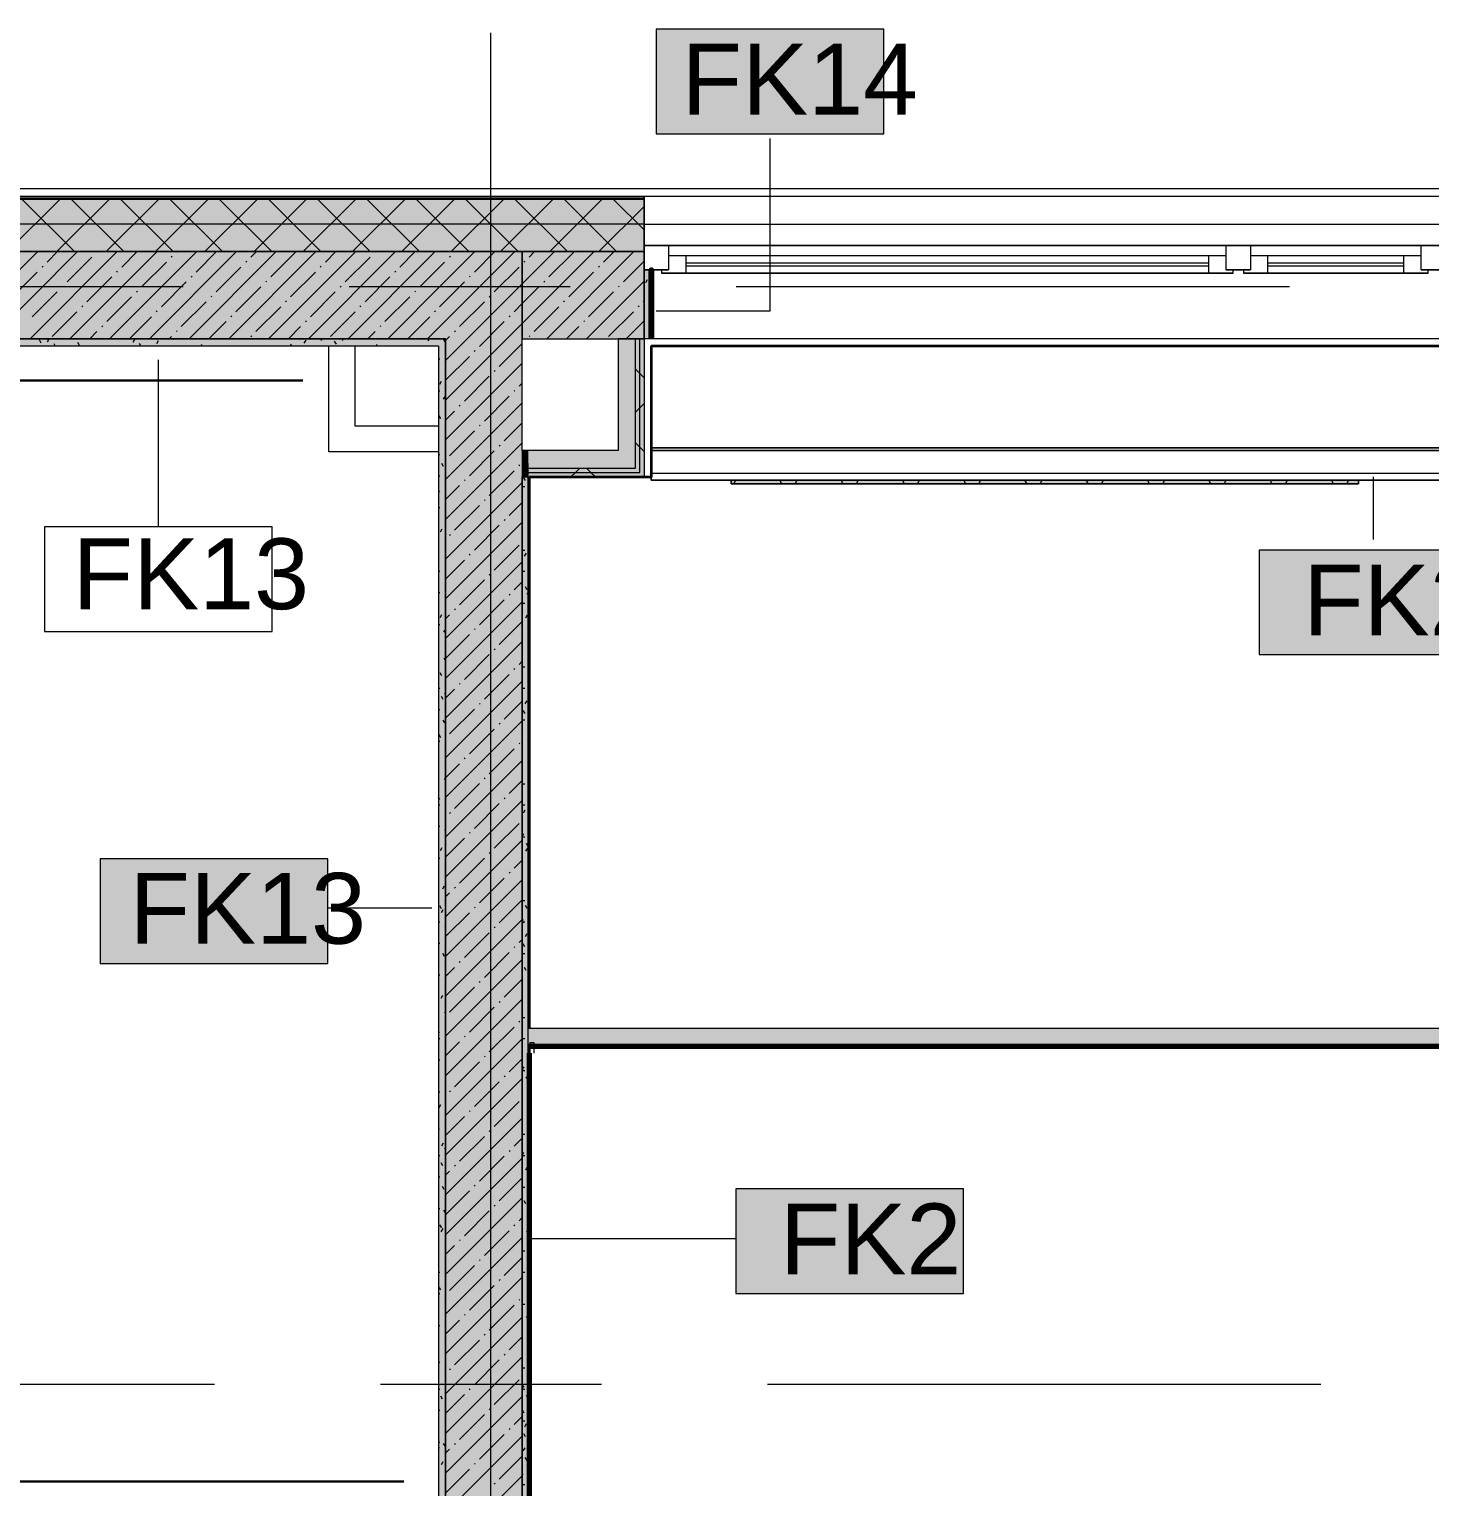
# Model space of a CAD drawing. Header units: millimetres. Extents: x -3817 to 677485, y -22715 to 103890.
# Drawn here: x 99628 to 103648, y 19766 to 23950 of the extents above; entities that cross this region are included whole.
import ezdxf

# ---------------------------------------------------------------- set-up
doc = ezdxf.new("R2010")
doc.units = ezdxf.units.MM
doc.layers.add('PDF _Геометрия', color=7, linetype='Continuous', true_color=0x1d1d1d)
doc.layers.add('PDF _Сплошная заливка', color=7, linetype='Continuous', true_color=0xffffff)
doc.layers.add('PDF _Текст', color=7, linetype='Continuous')
doc.styles.add('PDF GOST-Common', font='arial.ttf')

msp = doc.modelspace()

# ---------------------------------------------------------------- hatches: boundary and pattern name
at = {"layer": 'PDF _Сплошная заливка', "transparency": 33554559}
h = msp.add_hatch(color=256, dxfattribs=at)
h.paths.add_polyline_path([(111478.7, 23311.4), (111370.2, 23461.3), (111185.1, 23461.3), (111293.6, 23311.4), (111386.4, 23311.4)], flags=0)
h.paths.add_polyline_path([(109293.6, 23311.4), (109293.6, 23461.3), (107993.6, 23461.3), (107993.6, 23311.4), (108725.1, 23311.4)], flags=0)
h.paths.add_polyline_path([(103693.6, 23311.4), (104893.6, 23311.4), (104893.6, 23461.3), (103693.6, 23461.3)], flags=0)
h.paths.add_polyline_path([(107093.6, 23311.4), (107093.6, 23461.3), (105673.6, 23461.3), (105673.6, 23311.4), (106413.6, 23311.4)], flags=0)
h.paths.add_polyline_path([(111046.7, 23311.4), (110938.2, 23461.3), (110193.6, 23461.3), (110193.6, 23311.4), (110721, 23311.4)], flags=0)
h.paths.add_polyline_path([(98745.3, 23311.4), (101393.6, 23311.4), (101393.6, 23461.3), (96853.6, 23461.3), (96853.6, 23311.4), (98412.7, 23311.4)], flags=0)
h.paths.add_polyline_path([(93553.6, 23311.4), (93553.6, 23461.3), (93303.6, 23461.3), (93303.6, 23311.4), (93422.8, 23311.4)], flags=0)
h = msp.add_hatch(color=256, dxfattribs=at)
h.paths.add_polyline_path([(100741.3, 23061.4), (100823.6, 23061.4), (100823.6, 23311.4), (96853.6, 23311.4), (96853.6, 23061.4), (99410.6, 23061.4)], flags=0)
h.paths.add_polyline_path([(93553.6, 23061.4), (93553.6, 23311.4), (93303.6, 23311.4), (93303.6, 23061.4), (93422.8, 23061.4)], flags=0)
h = msp.add_hatch(color=256, dxfattribs=at)
h.paths.add_polyline_path([(108638.6, 23061.4), (109293.6, 23061.4), (109293.6, 23311.4), (107993.6, 23311.4), (107993.6, 23061.4), (108468.6, 23061.4)], flags=0)
h.paths.add_polyline_path([(104893.6, 23061.4), (104893.6, 23311.4), (103693.6, 23311.4), (103693.6, 23061.4), (104733.2, 23061.4)], flags=0)
h.paths.add_polyline_path([(106413.6, 23061.4), (107093.6, 23061.4), (107093.6, 23311.4), (106413.6, 23311.4), (106413.6, 23061.6)], flags=0)
h.paths.add_polyline_path([(110193.6, 23061.4), (110593.6, 23062.4), (110593.6, 23311.4), (110193.6, 23311.4)], flags=0)
h.paths.add_polyline_path([(101043.6, 23061.4), (101393.6, 23061.4), (101393.6, 23311.4), (101043.6, 23311.4)], flags=0)
for points in [[(101406.6, 23061.4), (101413.6, 23061.4), (101413.6, 23259.3), (101393.6, 23259.3), (101393.6, 23061.4)], [(98579, 23041.3), (100803.6, 23041.3), (100803.6, 23061.4), (96853.6, 23061.4), (96853.6, 23041.3), (98412.7, 23041.3)], [(101043.6, 19661.3), (101063.6, 19661.3), (101063.6, 21011.3), (101060.8, 21011.3), (101060.8, 22702.8), (101043.6, 22702.8), (101043.6, 20400.4)], [(101073.9, 22677.8), (101368.6, 22677.8), (101368.6, 22690.3), (101060.8, 22690.3), (101060.8, 22677.8)], [(101073.9, 22665.3), (101381.1, 22665.3), (101381.1, 22677.8), (101060.8, 22677.8), (101060.8, 22665.3)]]:
    msp.add_hatch(color=256, dxfattribs=at).paths.add_polyline_path(points)
at = {"layer": 'PDF _Сплошная заливка', "true_color": 0xe7e7e7, "transparency": 33554559}
msp.add_hatch(color=254, dxfattribs=at).paths.add_polyline_path([(101073.9, 22690.3), (101318.6, 22690.3), (101318.6, 22740.3), (101060.8, 22740.3), (101060.8, 22690.3)])
h = msp.add_hatch(color=254, dxfattribs=at)
h.paths.add_polyline_path([(110773.6, 21031.3), (110773.6, 21081.3), (106313.6, 21081.3), (106313.6, 21031.3), (110721, 21031.3)], flags=0)
h.paths.add_polyline_path([(106063.8, 21031.3), (106293.6, 21031.3), (106293.6, 21081.3), (105793.6, 21081.3), (105793.6, 21031.3)], flags=0)
h.paths.add_polyline_path([(105773.6, 21031.3), (105773.6, 21081.3), (101060.8, 21081.3), (101060.8, 21031.3), (103402.5, 21031.3)], flags=0)

# ---------------------------------------------------------------- linework, layer by layer
at = {"layer": 'PDF _Геометрия', "color": 253, "lineweight": 9, "true_color": 0xaaaaaa}
for points in [[(100953.6, 19116.1), (100953.6, 21439.6), (100953.6, 23939.6)], [(103693.6, 23329.3), (101393.6, 23329.3)], [(101463.6, 23329.3), (103623.6, 23329.3)], [(101513.6, 23279.3), (103013.6, 23279.3)], [(103013.6, 23269.3), (101513.6, 23269.3)], [(103183.6, 23279.3), (103573.6, 23279.3)], [(103573.6, 23269.3), (103183.6, 23269.3)], [(101393.6, 23259.3), (101463.6, 23259.3)], [(103623.6, 23259.3), (103693.6, 23259.3)], [(98482.7, 23211.3), (100070.2, 23211.3)], [(100546.4, 23211.3), (101181.4, 23211.3)], [(101657.7, 23211.3), (103245.2, 23211.3)], [(98572.7, 20061.3), (100160.2, 20061.3)], [(100636.4, 20061.3), (101271.4, 20061.3)], [(101747.7, 20061.3), (103335.2, 20061.3)]]:
    msp.add_lwpolyline(points, dxfattribs=at)
at = {"layer": 'PDF _Геометрия', "color": 7, "lineweight": 9}
for points in [[(102081.4, 23949.8), (101428.3, 23949.8), (101428.3, 23649.8), (102081.4, 23649.8)], [(96853.6, 23311.4), (100823.6, 23311.4)], [(101043.6, 23311.4), (101393.6, 23311.4)], [(105672.5, 22655.3), (101413.6, 22655.3)], [(100326.1, 22521.3), (99673, 22521.3), (99673, 22221.3), (100326.1, 22221.3)], [(103811.8, 22454.9), (103158.7, 22454.9), (103158.7, 22154.9), (103811.8, 22154.9)], [(100485.6, 21568.6), (99832.4, 21568.6), (99832.4, 21268.6), (100485.6, 21268.6)], [(102310, 20621.3), (101656.9, 20621.3), (101656.9, 20321.3), (102310, 20321.3)]]:
    msp.add_lwpolyline(points, close=True, dxfattribs=at)
for points in [[(101427.9, 23141.6), (101754.8, 23141.6), (101754.8, 23635.9)], [(101393.6, 23464.4), (96853.6, 23464.4)], [(101393.6, 23461.3), (96853.6, 23461.3)], [(101393.6, 23390.3), (96853.6, 23390.3)], [(101043.6, 22740.3), (101043.6, 22690.3), (101060.8, 22690.3), (101318.6, 22690.3), (101368.6, 22690.3), (101368.6, 23061.4)], [(101043.6, 22690.3), (101043.6, 22677.8), (101060.8, 22677.8), (101318.6, 22677.8), (101368.6, 22677.8), (101381.1, 22677.8), (101381.1, 23061.4)], [(100803.6, 23041.3), (100803.6, 19681.3)], [(99999.6, 22521.3), (99999.6, 23000.4)], [(101043.6, 22677.8), (101043.6, 22665.3)], [(101414.6, 22675.3), (105652.6, 22675.3)], [(101413.6, 22664.3), (101413.6, 22655.3), (101413.6, 22664.3)], [(103485.3, 22664.8), (103485.3, 22485)], [(103543, 22655.3), (104406.1, 22655.3), (104406.1, 22297.7)], [(100784.4, 21426.7), (100485.6, 21426.7)], [(101063.6, 19661.3), (101063.6, 19674.4), (101063.6, 21011.3)], [(101064.1, 20479.4), (101656.9, 20479.4)]]:
    msp.add_lwpolyline(points, dxfattribs=at)
at = {"layer": 'PDF _Геометрия', "color": 9, "lineweight": 9, "true_color": 0xc0c0c0}
for points in [[(107993.6, 23469.3), (107093.6, 23469.3), (107093.6, 23311.4), (107093.6, 23469.3), (105673.6, 23469.3), (105673.6, 23311.4), (105673.6, 23469.3), (104893.6, 23469.3), (104893.6, 23311.4), (104893.6, 23469.3), (103693.6, 23469.3), (103693.6, 23311.4), (103693.6, 23469.3), (101393.6, 23469.3), (101393.6, 23311.4), (101393.6, 23469.3), (96853.6, 23469.3), (96853.6, 23311.4), (96853.6, 23061.4), (100823.6, 23061.4), (100823.6, 19661.3), (95043.6, 19661.3)], [(113094, 21168.3), (113094, 21191.3), (113049.4, 21191.3), (111385.5, 23491.3), (111163.4, 23491.3), (96853.6, 23491.3), (96853.6, 23481.4)], [(101393.6, 23259.3), (101413.6, 23259.3), (101413.6, 23061.4), (101393.6, 23061.4), (101318.6, 23061.4), (101318.6, 22740.3), (101060.8, 22740.3), (101043.6, 22740.3), (101043.6, 23311.4), (100823.6, 23311.4), (101043.6, 23311.4), (101043.6, 23061.4), (101060.8, 23061.4), (101393.6, 23061.4), (101393.6, 22665.3), (101406.6, 22665.3)], [(107093.6, 23259.3), (107093.6, 23061.4), (107093.6, 23311.4), (107093.6, 23259.3), (107113.6, 23259.3), (107113.6, 23061.4), (107093.6, 23061.4), (106413.6, 23061.4), (106413.6, 22691.3), (105673.6, 22691.3), (105673.6, 23061.4), (105653.6, 23061.4), (101393.6, 23061.4), (101393.6, 23259.3), (101393.6, 23311.4), (101393.6, 23061.4), (101393.6, 23041.3), (101393.6, 22686.3)], [(94823.6, 19661.3), (100823.6, 19661.3), (100823.6, 19681.3), (100823.6, 23061.4), (100803.6, 23061.4), (96853.6, 23061.4), (96853.6, 23041.3), (98610.1, 23041.3), (99323.6, 23041.3), (100802.6, 23041.3)], [(103402.5, 23061.4), (101414.6, 23061.4)], [(100802.6, 22736.3), (100563.6, 22736.3), (100488.6, 22736.3), (100488.6, 23041.3)], [(100563.6, 23041.3), (100563.6, 22811.3), (100802.6, 22811.3)], [(108373.6, 23041.3), (106433.6, 23041.3), (106433.6, 22691.3), (106433.6, 22671.3), (105673.6, 22671.3), (105653.6, 22671.3), (105653.6, 23041.3), (101413.6, 23041.3), (101413.6, 22686.3), (101413.6, 22666.3), (101393.6, 22666.3)], [(101063.6, 21030.3), (101063.6, 21011.3), (101060.8, 21011.3), (101060.8, 22702.8), (101043.6, 22702.8), (101043.6, 19661.3), (101043.6, 19441.3), (100431.6, 19441.3), (100431.6, 18941.3), (101441.6, 18941.3), (101441.6, 19441.3), (101043.6, 19441.3), (101043.6, 19641.3), (101641.6, 19641.3), (101043.6, 19641.3), (101043.6, 19661.3), (101043.6, 22665.3), (101060.8, 22665.3), (101318.6, 22665.3), (101381.1, 22665.3), (101393.6, 22665.3)], [(101063.6, 22665.5), (101063.6, 21081.3)], [(101060.8, 21031.3), (105773.6, 21031.3), (105773.6, 15821.4), (105793.6, 15821.4), (105793.6, 21031.3), (106293.6, 21031.3), (106293.6, 15821.4), (106313.6, 15821.4), (106313.6, 21031.3), (110773.6, 21031.3), (110773.6, 15891.3), (110793.6, 15891.3), (110793.6, 21031.3), (110793.6, 21081.3), (110773.6, 21081.3), (106313.6, 21081.3), (106293.6, 21081.3), (105793.6, 21081.3), (105773.6, 21081.3), (101060.8, 21081.3)], [(101066.6, 21011.3), (101066.6, 21041.3), (101076.6, 21041.3), (101076.6, 21011.3)]]:
    msp.add_lwpolyline(points, dxfattribs=at)
at = {"layer": 'PDF _Геометрия', "lineweight": 9}
for points in [[(99566.7, 23311.4), (99716.7, 23461.3)], [(99758.8, 23311.4), (99608.8, 23461.3)], [(99708.2, 23311.4), (99858.2, 23461.3)], [(99900.3, 23311.4), (99750.3, 23461.3)], [(99849.6, 23311.4), (99999.6, 23461.3)], [(100041.7, 23311.4), (99891.7, 23461.3)], [(99991, 23311.4), (100141, 23461.3)], [(100183.1, 23311.4), (100033.1, 23461.3)], [(100132.4, 23311.4), (100282.4, 23461.3)], [(100324.5, 23311.4), (100174.5, 23461.3)], [(100273.9, 23311.4), (100423.9, 23461.3)], [(100465.9, 23311.4), (100315.9, 23461.3)], [(100415.3, 23311.4), (100565.3, 23461.3)], [(100607.4, 23311.4), (100457.4, 23461.3)], [(100556.7, 23311.4), (100706.7, 23461.3)], [(100748.8, 23311.4), (100598.8, 23461.3)], [(100698.1, 23311.4), (100848.1, 23461.3)], [(100890.2, 23311.4), (100740.2, 23461.3)], [(100839.5, 23311.4), (100989.5, 23461.3)], [(101031.6, 23311.4), (100881.6, 23461.3)], [(100981, 23311.4), (101131, 23461.3)], [(101173.1, 23311.4), (101023, 23461.3)], [(101122.4, 23311.4), (101272.4, 23461.3)], [(101314.5, 23311.4), (101164.5, 23461.3)], [(101263.8, 23311.4), (101393.6, 23441.1)], [(101393.6, 23373.7), (101305.9, 23461.3)], [(99403.3, 23061.4), (99653.3, 23311.4)], [(99517.3, 23061.4), (99767.3, 23311.4)], [(99631.4, 23061.4), (99881.4, 23311.4)], [(99680.3, 23281.3), (99710.3, 23311.4)], [(99745.4, 23061.4), (99995.4, 23311.4)], [(99822.8, 23309.8), (99824.3, 23311.4)], [(99859.5, 23061.4), (100109.5, 23311.4)], [(99894.1, 23267.1), (99938.4, 23311.4)], [(99973.5, 23061.4), (100223.5, 23311.4)], [(100050.9, 23309.8), (100052.4, 23311.4)], [(100087.6, 23061.4), (100337.6, 23311.4)], [(100108, 23252.8), (100166.5, 23311.4)], [(100201.6, 23061.4), (100451.6, 23311.4)], [(100264.8, 23295.6), (100280.5, 23311.4)], [(100315.7, 23061.4), (100565.7, 23311.4)], [(100321.8, 23238.6), (100393.1, 23309.8)], [(100429.7, 23061.4), (100679.7, 23311.4)], [(100478.6, 23281.3), (100508.6, 23311.4)], [(100543.8, 23061.4), (100793.8, 23311.4)], [(100621.2, 23309.8), (100622.7, 23311.4)], [(100657.8, 23061.4), (100823.6, 23227.1), (100907.8, 23311.4)], [(100692.5, 23267.1), (100736.7, 23311.4)], [(100771.9, 23061.4), (100823.6, 23113.1), (101021.9, 23311.4)], [(100823.6, 22999), (101043.6, 23219), (101135.9, 23311.4)], [(100823.6, 22885), (101043.6, 23105), (101250, 23311.4)], [(100849.3, 23309.8), (100850.8, 23311.4)], [(100906.3, 23252.8), (100964.8, 23311.4)], [(101063.1, 23295.6), (101078.9, 23311.4)], [(101114, 23061.4), (101364, 23311.4)], [(101120.1, 23238.6), (101191.4, 23309.8)], [(101277, 23281.3), (101307, 23311.4)], [(99666, 23267.1), (99668.4, 23269.4)], [(99737.3, 23224.3), (99808.6, 23295.6)], [(99951.1, 23210), (100022.4, 23281.3)], [(100036.7, 23295.6), (100039, 23298)], [(100165, 23195.8), (100236.3, 23267.1)], [(100250.5, 23281.3), (100252.9, 23283.7)], [(100464.4, 23267.1), (100466.7, 23269.4)], [(100535.6, 23224.3), (100606.9, 23295.6)], [(100749.5, 23210), (100820.8, 23281.3)], [(100835, 23295.6), (100837.4, 23298)], [(100963.3, 23195.8), (101034.6, 23267.1)], [(101048.9, 23281.3), (101051.2, 23283.7)], [(101262.7, 23267.1), (101265.1, 23269.4)], [(101334, 23224.3), (101393.6, 23283.9)], [(99580.5, 23181.5), (99651.8, 23252.8)], [(99794.3, 23167.3), (99865.6, 23238.6)], [(99879.9, 23252.8), (99882.2, 23255.2)], [(100008.2, 23153), (100079.4, 23224.3)], [(100093.7, 23238.6), (100096.1, 23240.9)], [(100307.5, 23224.3), (100309.9, 23226.7)], [(100378.8, 23181.5), (100450.1, 23252.8)], [(100592.7, 23167.3), (100663.9, 23238.6)], [(100678.2, 23252.8), (100680.6, 23255.2)], [(100806.5, 23153), (100823.6, 23170.1), (100877.8, 23224.3)], [(100892, 23238.6), (100894.4, 23240.9)], [(101105.9, 23224.3), (101108.3, 23226.7)], [(101177.2, 23181.5), (101248.4, 23252.8)], [(101228.1, 23061.4), (101393.6, 23226.9)], [(99637.5, 23124.5), (99708.8, 23195.8)], [(99723, 23210), (99725.4, 23212.4)], [(99851.3, 23110.3), (99922.6, 23181.5)], [(99936.9, 23195.8), (99939.3, 23198.2)], [(100150.7, 23181.5), (100153.1, 23183.9)], [(100222, 23138.8), (100293.3, 23210)], [(100435.8, 23124.5), (100507.1, 23195.8)], [(100521.4, 23210), (100523.8, 23212.4)], [(100649.7, 23110.3), (100721, 23181.5)], [(100735.2, 23195.8), (100737.6, 23198.2)], [(100949.1, 23181.5), (100951.4, 23183.9)], [(101020.3, 23138.8), (101043.6, 23162), (101091.6, 23210)], [(101234.2, 23124.5), (101305.5, 23195.8)], [(101319.7, 23210), (101322.1, 23212.4)], [(99694.5, 23067.5), (99765.8, 23138.8)], [(99780.1, 23153), (99782.4, 23155.4)], [(99993.9, 23138.8), (99996.3, 23141.1)], [(100065.2, 23096), (100136.5, 23167.3)], [(100279, 23081.7), (100350.3, 23153)], [(100364.6, 23167.3), (100366.9, 23169.7)], [(100492.9, 23067.5), (100564.2, 23138.8)], [(100578.4, 23153), (100580.8, 23155.4)], [(100792.2, 23138.8), (100794.6, 23141.1)], [(100863.5, 23096), (100934.8, 23167.3)], [(101077.4, 23081.7), (101148.7, 23153)], [(101162.9, 23167.3), (101165.3, 23169.7)], [(101291.2, 23067.5), (101362.5, 23138.8)], [(101376.8, 23153), (101379.1, 23155.4)], [(101391, 23167.3), (101393.6, 23169.8)], [(99837.1, 23096), (99839.5, 23098.4)], [(99916.5, 23061.4), (99979.6, 23124.5)], [(100144.6, 23061.4), (100193.5, 23110.3)], [(100207.7, 23124.5), (100210.1, 23126.9)], [(100372.7, 23061.4), (100407.3, 23096)], [(100421.6, 23110.3), (100424, 23112.6)], [(100635.4, 23096), (100637.8, 23098.4)], [(100714.8, 23061.4), (100778, 23124.5)], [(100920.6, 23039), (100991.8, 23110.3)], [(101006.1, 23124.5), (101008.5, 23126.9)], [(101171, 23061.4), (101205.7, 23096)], [(101219.9, 23110.3), (101222.3, 23112.6)], [(101342.1, 23061.4), (101393.6, 23112.8)], [(99802.4, 23061.4), (99822.8, 23081.7)], [(100030.5, 23061.4), (100036.7, 23067.5)], [(100050.9, 23081.7), (100053.3, 23084.1)], [(100264.8, 23067.5), (100267.1, 23069.9)], [(100600.8, 23061.4), (100621.2, 23081.7)], [(100823.6, 23056), (100835, 23067.5)], [(100849.3, 23081.7), (100851.6, 23084.1)], [(101063.1, 23067.5), (101065.5, 23069.9)], [(100823.6, 22942), (100892, 23010.5)], [(100906.3, 23024.7), (100908.7, 23027.1)], [(100977.6, 22981.9), (101043.6, 23047.9)], [(100823.6, 22770.9), (101043.6, 22990.9)], [(100963.3, 22967.7), (100965.7, 22970.1)], [(101393.6, 22949.4), (101381.1, 22961.9), (101368.6, 22974.4)], [(100877.8, 22882.2), (100949.1, 22953.4)], [(101034.6, 22924.9), (101043.6, 22933.9)], [(100934.8, 22825.1), (101006.1, 22896.4)], [(101020.3, 22910.7), (101022.7, 22913)], [(100823.6, 22656.9), (101043.6, 22876.9)], [(100823.6, 22827.9), (100849.3, 22853.6)], [(100863.5, 22867.9), (100865.9, 22870.3)], [(101368.6, 22850.4), (101381.1, 22862.9), (101393.6, 22875.4)], [(100920.6, 22810.9), (100922.9, 22813.2)], [(100991.8, 22768.1), (101043.6, 22819.8)], [(100823.6, 22542.8), (101043.6, 22762.8)], [(100835, 22725.3), (100906.3, 22796.6)], [(101393.6, 22737.3), (101381.1, 22749.8), (101368.6, 22762.3)], [(100892, 22668.3), (100963.3, 22739.6)], [(100977.6, 22753.9), (100980, 22756.2)], [(100949.1, 22611.3), (101020.3, 22682.6)], [(101034.6, 22696.8), (101037, 22699.2)], [(101183.5, 22665.3), (101196, 22677.8), (101208.5, 22690.3)], [(101253.4, 22665.3), (101240.9, 22677.8), (101228.4, 22690.3)], [(100823.6, 22428.8), (101043.6, 22648.8)], [(100823.6, 22599.8), (100863.5, 22639.8)], [(100877.8, 22654.1), (100880.2, 22656.4)], [(100934.8, 22597), (100937.2, 22599.4)], [(101006.1, 22554.3), (101043.6, 22591.7)], [(100849.3, 22511.5), (100920.6, 22582.8)], [(100823.6, 22314.7), (101043.6, 22534.7)], [(100906.3, 22454.5), (100977.6, 22525.8)], [(100991.8, 22540), (100994.2, 22542.4)], [(100835, 22497.2), (100837.4, 22499.6)], [(100963.3, 22397.4), (101034.6, 22468.7)], [(100823.6, 22371.7), (100877.8, 22426)], [(100892, 22440.2), (100894.4, 22442.6)], [(100823.6, 22200.7), (101043.6, 22420.7)], [(100949.1, 22383.2), (100951.4, 22385.6)], [(100863.5, 22297.7), (100934.8, 22368.9)], [(101020.3, 22340.4), (101043.6, 22363.7)], [(100823.6, 22086.6), (101043.6, 22306.6)], [(100920.6, 22240.6), (100991.8, 22311.9)], [(101006.1, 22326.2), (101008.5, 22328.5)], [(100823.6, 22257.7), (100835, 22269.1)], [(100849.3, 22283.4), (100851.6, 22285.8)], [(100906.3, 22226.4), (100908.7, 22228.7)], [(100977.6, 22183.6), (101043.6, 22249.6)], [(100823.6, 22143.7), (100892, 22212.1)], [(100823.6, 21972.6), (101043.6, 22192.6)], [(100877.8, 22083.8), (100949.1, 22155.1)], [(100963.3, 22169.3), (100965.7, 22171.7)], [(101034.6, 22126.6), (101043.6, 22135.6)], [(100934.8, 22026.8), (101006.1, 22098.1)], [(101020.3, 22112.3), (101022.7, 22114.7)], [(100823.6, 21858.5), (101043.6, 22078.5)], [(100823.6, 22029.6), (100849.3, 22055.3)], [(100863.5, 22069.6), (100865.9, 22071.9)], [(100920.6, 22012.5), (100922.9, 22014.9)], [(100991.8, 21969.8), (101043.6, 22021.5)], [(100823.6, 21744.5), (101043.6, 21964.5)], [(100835, 21927), (100906.3, 21998.3)], [(100892, 21870), (100963.3, 21941.2)], [(100977.6, 21955.5), (100980, 21957.9)], [(100949.1, 21812.9), (101020.3, 21884.2)], [(101034.6, 21898.5), (101037, 21900.9)], [(100823.6, 21630.4), (101043.6, 21850.4)], [(100823.6, 21801.5), (100863.5, 21841.5)], [(100877.8, 21855.7), (100880.2, 21858.1)], [(100934.8, 21798.7), (100937.2, 21801.1)], [(100849.3, 21713.2), (100920.6, 21784.4)], [(101006.1, 21755.9), (101043.6, 21793.4)], [(100823.6, 21516.4), (101043.6, 21736.4)], [(100906.3, 21656.1), (100977.6, 21727.4)], [(100991.8, 21741.7), (100994.2, 21744)], [(100835, 21698.9), (100837.4, 21701.3)], [(100963.3, 21599.1), (101034.6, 21670.4)], [(100892, 21641.9), (100894.4, 21644.2)], [(100823.6, 21573.4), (100877.8, 21627.6)], [(100823.6, 21402.3), (101043.6, 21622.3)], [(100949.1, 21584.8), (100951.4, 21587.2)], [(100863.5, 21499.3), (100934.8, 21570.6)], [(101020.3, 21542.1), (101043.6, 21565.3)], [(100823.6, 21288.3), (101043.6, 21508.3)], [(100920.6, 21442.3), (100991.8, 21513.6)], [(101006.1, 21527.8), (101008.5, 21530.2)], [(100823.6, 21459.4), (100835, 21470.8)], [(100849.3, 21485.1), (100851.6, 21487.4)], [(100906.3, 21428), (100908.7, 21430.4)], [(100977.6, 21385.3), (101043.6, 21451.3)], [(100823.6, 21345.3), (100892, 21413.8)], [(100823.6, 21174.2), (101043.6, 21394.2)], [(100877.8, 21285.5), (100949.1, 21356.7)], [(100963.3, 21371), (100965.7, 21373.4)], [(101034.6, 21328.2), (101043.6, 21337.2)], [(100934.8, 21228.4), (101006.1, 21299.7)], [(101020.3, 21314), (101022.7, 21316.3)], [(100823.6, 21060.2), (101043.6, 21280.2)], [(100823.6, 21231.3), (100849.3, 21257)], [(100863.5, 21271.2), (100865.9, 21273.6)], [(100920.6, 21214.2), (100922.9, 21216.6)], [(100991.8, 21171.4), (101043.6, 21223.2)], [(100835, 21128.6), (100906.3, 21199.9)], [(100823.6, 20946.1), (101043.6, 21166.1)], [(100892, 21071.6), (100963.3, 21142.9)], [(100977.6, 21157.2), (100980, 21159.5)], [(100949.1, 21014.6), (101020.3, 21085.9)], [(101034.6, 21100.1), (101037, 21102.5)], [(100823.6, 20832.1), (101043.6, 21052.1)], [(100823.6, 21003.2), (100863.5, 21043.1)], [(100877.8, 21057.4), (100880.2, 21059.7)], [(100934.8, 21000.3), (100937.2, 21002.7)], [(100849.3, 20914.8), (100920.6, 20986.1)], [(101006.1, 20957.6), (101043.6, 20995.1)], [(100823.6, 20718), (101043.6, 20938)], [(100906.3, 20857.8), (100977.6, 20929.1)], [(100991.8, 20943.3), (100994.2, 20945.7)], [(100835, 20900.5), (100837.4, 20902.9)], [(100892, 20843.5), (100894.4, 20845.9)], [(100963.3, 20800.8), (101034.6, 20872)], [(100823.6, 20775.1), (100877.8, 20829.3)], [(100823.6, 20604), (101043.6, 20824)], [(100863.5, 20701), (100934.8, 20772.2)], [(100949.1, 20786.5), (100951.4, 20788.9)], [(101020.3, 20743.7), (101043.6, 20767)], [(100823.6, 20489.9), (101043.6, 20709.9)], [(100920.6, 20643.9), (100991.8, 20715.2)], [(101006.1, 20729.5), (101008.5, 20731.8)], [(100823.6, 20661), (100835, 20672.5)], [(100849.3, 20686.7), (100851.6, 20689.1)], [(100906.3, 20629.7), (100908.7, 20632.1)], [(100977.6, 20586.9), (101043.6, 20652.9)], [(100823.6, 20547), (100892, 20615.4)], [(100823.6, 20375.9), (101043.6, 20595.9)], [(100877.8, 20487.1), (100949.1, 20558.4)], [(100963.3, 20572.7), (100965.7, 20575)], [(100934.8, 20430.1), (101006.1, 20501.4)], [(101020.3, 20515.6), (101022.7, 20518)], [(101034.6, 20529.9), (101043.6, 20538.9)], [(100823.6, 20261.8), (101043.6, 20481.8)], [(100823.6, 20432.9), (100849.3, 20458.6)], [(100863.5, 20472.9), (100865.9, 20475.2)], [(100920.6, 20415.8), (100922.9, 20418.2)], [(100991.8, 20373.1), (101043.6, 20424.8)], [(100835, 20330.3), (100906.3, 20401.6)], [(100823.6, 20147.8), (101043.6, 20367.8)], [(100892, 20273.3), (100963.3, 20344.6)], [(100977.6, 20358.8), (100980, 20361.2)], [(101034.6, 20301.8), (101037, 20304.2)], [(100823.6, 20033.7), (101043.6, 20253.7)], [(100877.8, 20259), (100880.2, 20261.4)], [(100949.1, 20216.3), (101020.3, 20287.5)], [(100823.6, 20204.8), (100863.5, 20244.8)], [(100849.3, 20116.5), (100920.6, 20187.7)], [(100934.8, 20202), (100937.2, 20204.4)], [(101006.1, 20159.2), (101043.6, 20196.7)], [(100823.6, 19919.7), (101043.6, 20139.7)], [(100906.3, 20059.4), (100977.6, 20130.7)], [(100991.8, 20145), (100994.2, 20147.3)], [(100835, 20102.2), (100837.4, 20104.6)], [(100892, 20045.2), (100894.4, 20047.6)], [(100963.3, 20002.4), (101034.6, 20073.7)], [(100823.6, 19976.7), (100877.8, 20030.9)], [(100823.6, 19805.6), (101043.6, 20025.6)], [(100863.5, 19902.6), (100934.8, 19973.9)], [(100949.1, 19988.2), (100951.4, 19990.5)], [(101020.3, 19945.4), (101043.6, 19968.6)], [(100920.6, 19845.6), (100991.8, 19916.9)], [(101006.1, 19931.1), (101008.5, 19933.5)], [(100823.6, 19691.6), (101043.6, 19911.6)], [(100823.6, 19862.7), (100835, 19874.1)], [(100849.3, 19888.4), (100851.6, 19890.7)], [(100906.3, 19831.3), (100908.7, 19833.7)], [(100977.6, 19788.6), (101043.6, 19854.6)], [(100687.4, 19441.3), (100907.4, 19661.3), (101043.6, 19797.5)], [(100823.6, 19748.6), (100892, 19817.1)], [(100963.3, 19774.3), (100965.7, 19776.7)]]:
    msp.add_lwpolyline(points, dxfattribs=at)
at = {"layer": 'PDF _Геометрия', "color": 116, "lineweight": 13, "true_color": 0x008040}
msp.add_lwpolyline([(101393.6, 23390.3), (103693.6, 23390.3)], dxfattribs=at)
at = {"layer": 'PDF _Геометрия', "color": 253, "lineweight": 13, "true_color": 0xaaaaaa}
for points in [[(101463.6, 23329.3), (101463.6, 23259.3), (101393.6, 23259.3), (101393.6, 23329.3)], [(103133.6, 23329.3), (103133.6, 23259.3), (103063.6, 23259.3), (103063.6, 23329.3)], [(103693.6, 23329.3), (103693.6, 23259.3), (103623.6, 23259.3), (103623.6, 23329.3)], [(101443.6, 23249.3), (103083.6, 23249.3), (103083.6, 23259.3), (103063.6, 23259.3), (103063.6, 23299.4), (101463.6, 23299.4), (101463.6, 23259.3), (101443.6, 23259.3)], [(103113.6, 23249.3), (103643.6, 23249.3), (103643.6, 23259.3), (103623.6, 23259.3), (103623.6, 23299.4), (103133.6, 23299.4), (103133.6, 23259.3), (103113.6, 23259.3)]]:
    msp.add_lwpolyline(points, close=True, dxfattribs=at)
for points in [[(101513.6, 23249.3), (101513.6, 23299.4)], [(103013.6, 23249.3), (103013.6, 23299.4)], [(103183.6, 23249.3), (103183.6, 23299.4)], [(103573.6, 23249.3), (103573.6, 23299.4)], [(103083.6, 23249.3), (101443.6, 23249.3)], [(103643.6, 23249.3), (103113.6, 23249.3)]]:
    msp.add_lwpolyline(points, dxfattribs=at)
at = {"layer": 'PDF _Геометрия', "color": 253, "lineweight": 9, "true_color": 0x9b9b9b}
for points in [[(101402.1, 23230.6), (101397, 23221.9)], [(101412.8, 23249.6), (101407.8, 23258.4)], [(101406.7, 23216.9), (101413.6, 23216.9)], [(101413.2, 23188.9), (101408.2, 23180.2)], [(101406.7, 23155.9), (101413.6, 23155.9)], [(99663.3, 23049), (99658.2, 23057.8)], [(99684.9, 23060.5), (99679.9, 23051.8)], [(99772.9, 23042), (99767.9, 23050.7)], [(99930.6, 23059.4), (99925.6, 23050.7)], [(99998.7, 23055.3), (99993.6, 23046.6)], [(100045.1, 23058.3), (100043.3, 23061.4)], [(100213.3, 23061.4), (100213, 23060.8)], [(100422.1, 23057.2), (100417.1, 23048.5)], [(100459.7, 23061.4), (100458.7, 23059.7)], [(100468.5, 23056.4), (100465.6, 23061.4)], [(100510.1, 23045.3), (100505.1, 23054)], [(100530.1, 23061.4), (100526.8, 23055.6)], [(100776.4, 23061.4), (100772.5, 23054.5)], [(100823.6, 23051), (100818.9, 23059.1)], [(101406.7, 23064.5), (101413.6, 23064.5)], [(99702.9, 23041.3), (99699.9, 23046.6)], [(99949.3, 23041.3), (99945.6, 23047.7)], [(100125.2, 23041.3), (100123.3, 23044.7)], [(100380.5, 23046.1), (100377.7, 23041.3)], [(100626.2, 23045), (100624.1, 23041.3)], [(100803.6, 23003.5), (100807.2, 23003.5)], [(100811, 22938.3), (100806, 22929.6)], [(100803.6, 22912.1), (100807.2, 22912.1)], [(100822.1, 22896.7), (100817.1, 22888)], [(100809.8, 22831.1), (100804.7, 22839.8)], [(100803.6, 22729.2), (100807.2, 22729.2)], [(100817.9, 22695), (100812.9, 22703.7)], [(100803.6, 22668.2), (100807.2, 22668.2)], [(101043.6, 22637.7), (101051, 22637.7)], [(101052.5, 22654.5), (101047.5, 22663.2)], [(100805.8, 22624.5), (100803.6, 22620.7)], [(100803.6, 22576.8), (100807.2, 22576.8)], [(100812.9, 22514.9), (100807.9, 22506.2)], [(100803.8, 22475.7), (100803.6, 22476)], [(101043.6, 22454.9), (101051, 22454.9)], [(101054.5, 22445.7), (101049.5, 22437)], [(100803.6, 22393.9), (100807.2, 22393.9)], [(101043.6, 22393.9), (101051, 22393.9)], [(101057.7, 22340.7), (101052.6, 22349.4)], [(100803.6, 22332.9), (100807.2, 22332.9)], [(100823.6, 22319.5), (100822.2, 22321.9)], [(101043.6, 22302.5), (101051, 22302.5)], [(101060.8, 22334.8), (101056.6, 22327.4)], [(100811.8, 22269.1), (100806.8, 22260.4)], [(101057.5, 22268), (101052.5, 22259.3)], [(100803.6, 22241.5), (100807.2, 22241.5)], [(100822.9, 22227.5), (100817.9, 22218.8)], [(101060.8, 22213.3), (101060.8, 22213.4)], [(100823.6, 22136.6), (100819.2, 22144.2)], [(100813, 22093.9), (100808, 22102.6)], [(101043.6, 22119.6), (101051, 22119.6)], [(100803.6, 22058.6), (100807.2, 22058.6)], [(101043.6, 22058.6), (101051, 22058.6)], [(100817.1, 22025.9), (100812.1, 22034.6)], [(100823.6, 22045.7), (100820.9, 22041.1)], [(101056.4, 22022.3), (101051.4, 22013.6)], [(100803.6, 21997.7), (100807.2, 21997.7)], [(100821.2, 21957.8), (100816.2, 21966.5)], [(101043.6, 21967.2), (101051, 21967.2)], [(101051.7, 21985.3), (101046.7, 21994)], [(100810, 21916.2), (100805, 21924.9)], [(100803.6, 21906.2), (100807.2, 21906.2)], [(100823.6, 21801.9), (100819.8, 21795.4)], [(101044.2, 21818.2), (101043.6, 21817.2)], [(101043.6, 21784.3), (101051, 21784.3)], [(100807.1, 21738.5), (100803.6, 21744.5)], [(100803.6, 21723.3), (100807.2, 21723.3)], [(101043.6, 21723.3), (101051, 21723.3)], [(101051.3, 21708.5), (101046.2, 21699.8)], [(100803.6, 21662.4), (100807.2, 21662.4)], [(100823.6, 21648.9), (100821.4, 21652.8)], [(101047.2, 21640.5), (101043.6, 21634.3)], [(101043.6, 21631.9), (101051, 21631.9)], [(100812.6, 21600), (100807.6, 21591.3)], [(101058.3, 21598.9), (101053.3, 21590.2)], [(101060.8, 21603.7), (101055.9, 21612.2)], [(100803.6, 21570.9), (100807.2, 21570.9)], [(101060.8, 21542.7), (101060, 21544.2)], [(100819.7, 21490.3), (100814.6, 21481.6)], [(100812.2, 21424.7), (100807.2, 21433.4)], [(100815.6, 21422.3), (100810.6, 21413.6)], [(101043.6, 21449), (101051, 21449)], [(101058, 21425.8), (101052.9, 21434.5)], [(100803.6, 21388.1), (100807.2, 21388.1)], [(101046.1, 21394.8), (101043.6, 21390.4)], [(101046.8, 21384.2), (101043.6, 21389.8)], [(101043.6, 21388.1), (101051, 21388.1)], [(100823.6, 21375.2), (100821.7, 21371.9)], [(101057.2, 21353.1), (101052.2, 21344.4)], [(100803.6, 21327.1), (100807.2, 21327.1)], [(100820.4, 21288.6), (100815.4, 21297.4)], [(101043.6, 21296.6), (101051, 21296.6)], [(101050.9, 21316.1), (101045.9, 21324.8)], [(101055, 21248.1), (101050, 21256.8)], [(100803.6, 21235.7), (100807.2, 21235.7)], [(100814.5, 21176.5), (100809.5, 21167.8)], [(101043.8, 21206.5), (101043.6, 21206.9)], [(100823.6, 21131.3), (100820.6, 21126.2)], [(101043.6, 21113.7), (101051, 21113.7)], [(100806.3, 21069.3), (100803.6, 21073.9)], [(100803.6, 21052.8), (100807.2, 21052.8)], [(101043.6, 21052.8), (101051, 21052.8)], [(100803.6, 20991.8), (100807.2, 20991.8)], [(101048, 20971.3), (101043.6, 20963.7)], [(101043.6, 20961.3), (101051, 20961.3)], [(101060.2, 20934.3), (101055.1, 20943)], [(100803.6, 20900.4), (100807.2, 20900.4)], [(100809.3, 20862.8), (100804.3, 20854.1)], [(100805.2, 20794.7), (100803.6, 20791.9)], [(101063.6, 20806.5), (101063.3, 20807)], [(100816.4, 20753.1), (100811.4, 20744.4)], [(101043.6, 20778.5), (101051, 20778.5)], [(100803.6, 20717.5), (100807.2, 20717.5)], [(100823.6, 20734.5), (100821.6, 20737.9)], [(101046.9, 20725.6), (101043.6, 20719.9)], [(101046, 20715), (101043.6, 20719.2)], [(101043.6, 20717.5), (101051, 20717.5)], [(100815.5, 20687.5), (100810.5, 20696.2)], [(101058, 20684), (101053, 20675.3)], [(100803.6, 20656.5), (100807.2, 20656.5)], [(100819.6, 20619.5), (100814.6, 20628.2)], [(101043.6, 20626.1), (101051, 20626.1)], [(101054.2, 20578.9), (101049.2, 20587.6)], [(100803.6, 20565.1), (100807.2, 20565.1)], [(100804.1, 20549), (100803.6, 20548)], [(100823.6, 20551.6), (100818.7, 20560.2)], [(101063.6, 20571.6), (101060.1, 20565.6)], [(100812.5, 20509.8), (100807.5, 20518.5)], [(100815.3, 20507.4), (100810.3, 20498.6)], [(101061, 20506.3), (101056, 20497.6)], [(100823.6, 20460.8), (100821.4, 20457)], [(101043.6, 20443.2), (101051, 20443.2)], [(100805.5, 20400.1), (100803.6, 20403.4)], [(100803.6, 20382.2), (100807.2, 20382.2)], [(101043.6, 20382.2), (101051, 20382.2)], [(100809.5, 20332.1), (100804.5, 20340.8)], [(100803.6, 20321.3), (100807.2, 20321.3)], [(101043.6, 20290.8), (101051, 20290.8)], [(101059.9, 20260.5), (101054.9, 20251.8)], [(100803.6, 20229.8), (100807.2, 20229.8)], [(101063.4, 20197.1), (101058.4, 20205.8)], [(100806, 20125.6), (100803.6, 20121.3)], [(101063.6, 20135.9), (101062.5, 20137.8)], [(101043.6, 20107.9), (101051, 20107.9)], [(100803.6, 20046.9), (100807.2, 20046.9)], [(101047.7, 20056.4), (101043.6, 20049.3)], [(101043.6, 20046.9), (101051, 20046.9)], [(100814.7, 20018.3), (100809.7, 20027)], [(100823.6, 20034), (100823.3, 20033.6)], [(101060.5, 20019.4), (101055.4, 20028.1)], [(100803.6, 19986), (100807.2, 19986)], [(101043.6, 19955.5), (101051, 19955.5)], [(101049.3, 19977.8), (101044.3, 19986.5)], [(101053.4, 19909.8), (101048.4, 19918.5)], [(101054.8, 19946.8), (101049.7, 19938)], [(100803.6, 19894.5), (100807.2, 19894.5)], [(100804.9, 19879.8), (100803.6, 19877.5)], [(100822.9, 19882.3), (100817.9, 19891)], [(101050.7, 19878.7), (101045.6, 19870)], [(100816.1, 19838.2), (100811.1, 19829.5)], [(101057.5, 19841.7), (101052.4, 19850.4)], [(101061.8, 19837.1), (101056.8, 19828.4)], [(101046.3, 19800.1), (101043.6, 19804.8)], [(101043.6, 19772.6), (101051, 19772.6)]]:
    msp.add_lwpolyline(points, dxfattribs=at)
at = {"layer": 'PDF _Геометрия', "color": 7, "lineweight": 70, "true_color": 0xffd2ff}
msp.add_lwpolyline([(101413.6, 23061.4), (101413.6, 23259.3), (101414.6, 23259.3), (101414.6, 23061.4)], dxfattribs=at)
at = {"layer": 'PDF _Геометрия', "color": 253, "lineweight": 9, "true_color": 0xaaaaaa}
msp.add_lwpolyline([(103133.6, 23259.3), (103063.6, 23259.3)], close=True, dxfattribs=at)
at = {"layer": 'PDF _Геометрия', "color": 96, "lineweight": 30, "true_color": 0x008000}
for points in [[(101064.6, 22665.3), (101413.6, 22665.3), (101413.6, 23041.3)], [(101414.6, 23040.3), (101414.6, 22665.3), (101414.6, 22664.3), (101064.6, 22664.3), (101064.6, 21081.3)], [(101414.6, 23041.3), (105652.6, 23041.3)], [(101414.6, 22740.3), (101414.6, 22748.2)], [(101063.6, 21081.3), (101063.6, 22227.2)], [(101064.6, 21030.3), (101064.6, 21011.3), (101063.6, 21011.3), (101063.6, 21030.3)]]:
    msp.add_lwpolyline(points, dxfattribs=at)
msp.add_lwpolyline([(101414.6, 23040.3), (103693.6, 23040.3), (104893.6, 23040.3), (105652.6, 23040.3)], close=True, dxfattribs=at)
at = {"layer": 'PDF _Геометрия', "color": 231, "lineweight": 30, "true_color": 0xff80c0}
for points in [[(100413.6, 22941.3), (93313.6, 22941.3)], [(94790.5, 19781.3), (100703.6, 19781.3)]]:
    msp.add_lwpolyline(points, dxfattribs=at)
at = {"layer": 'PDF _Геометрия', "color": 9, "lineweight": 9, "true_color": 0xc0c0c0}
for points in [[(101414.6, 22748.2), (105652.6, 22748.2)], [(105652.6, 22740.3), (101414.6, 22740.3)]]:
    msp.add_lwpolyline(points, close=True, dxfattribs=at)
at = {"layer": 'PDF _Геометрия', "color": 8, "lineweight": 9, "true_color": 0x808080}
msp.add_lwpolyline([(101643.6, 22655.3), (101643.6, 22645.3), (103443.6, 22645.3), (103443.6, 22655.3), (103443.6, 22645.3), (101643.6, 22645.3)], close=True, dxfattribs=at)
at = {"layer": 'PDF _Геометрия', "color": 252, "lineweight": 9, "true_color": 0x959595}
for points in [[(101650.4, 22645.3), (101656.2, 22655.3)], [(101788.3, 22645.3), (101782.5, 22655.3)], [(101826.4, 22645.3), (101832.2, 22655.3)], [(101964.3, 22645.3), (101958.5, 22655.3)], [(102002.4, 22645.3), (102008.1, 22655.3)], [(102140.2, 22645.3), (102134.5, 22655.3)], [(102178.3, 22645.3), (102184.1, 22655.3)], [(102316.2, 22645.3), (102310.4, 22655.3)], [(102354.3, 22645.3), (102360.1, 22655.3)], [(102492.2, 22645.3), (102486.4, 22655.3)], [(102530.3, 22645.3), (102536.1, 22655.3)], [(102668.2, 22645.3), (102662.4, 22655.3)], [(102706.3, 22645.3), (102712, 22655.3)], [(102844.1, 22645.3), (102838.4, 22655.3)], [(102882.2, 22645.3), (102888, 22655.3)], [(103020.1, 22645.3), (103014.3, 22655.3)], [(103058.2, 22645.3), (103064, 22655.3)], [(103196.1, 22645.3), (103190.3, 22655.3)], [(103234.2, 22645.3), (103240, 22655.3)], [(103372.1, 22645.3), (103366.3, 22655.3)], [(103410.2, 22645.3), (103416, 22655.3)]]:
    msp.add_lwpolyline(points, dxfattribs=at)
at = {"layer": 'PDF _Геометрия', "color": 231, "lineweight": 70, "true_color": 0xff80c0}
msp.add_lwpolyline([(101060.8, 21031.3), (105772.6, 21031.3), (105772.6, 21030.3), (101060.8, 21030.3)], dxfattribs=at)
at = {"layer": 'PDF _Геометрия', "color": 96, "lineweight": 9, "true_color": 0x008000}
msp.add_lwpolyline([(101064.6, 19661.3), (101063.6, 19661.3), (101063.6, 19674.4), (101063.6, 21011.3)], dxfattribs=at)
at = {"layer": 'PDF _Геометрия', "color": 96, "lineweight": 70, "true_color": 0x008000}
msp.add_lwpolyline([(101064.6, 19662.3), (101064.6, 21011.3)], dxfattribs=at)
at = {"layer": 'PDF _Сплошная заливка', "lineweight": 9, "transparency": 33554559}
for points in [[(102081.4, 23949.8), (101428.3, 23949.8), (102081.4, 23649.8), (101428.3, 23649.8)], [(103811.8, 22454.9), (103158.7, 22454.9), (103811.8, 22154.9), (103158.7, 22154.9)], [(100485.6, 21568.6), (99832.4, 21568.6), (100485.6, 21268.6), (99832.4, 21268.6)], [(102310, 20621.3), (101656.9, 20621.3), (102310, 20321.3), (101656.9, 20321.3)]]:
    msp.add_solid(points, dxfattribs=at)
at = {"layer": 'PDF _Сплошная заливка', "lineweight": 35, "transparency": 33554559}
for points in [[(101043.6, 19661.3), (101043.6, 23311.4), (100823.6, 19661.3), (100823.6, 23311.4)], [(100823.6, 19681.3), (100823.6, 23061.4), (100803.6, 19681.3), (100803.6, 23061.4)], [(101381.1, 22677.8), (101381.1, 23061.4), (101368.6, 22677.8), (101368.6, 23061.4)], [(101393.6, 22665.3), (101393.6, 23061.4), (101381.1, 22665.3), (101381.1, 23061.4)], [(101043.6, 22677.8), (101060.8, 22677.8), (101043.6, 22690.3), (101060.8, 22690.3)], [(101060.8, 22665.3), (101060.8, 22677.8), (101043.6, 22665.3), (101043.6, 22677.8)], [(101643.6, 22645.3), (103443.6, 22645.3), (101643.6, 22655.3), (103443.6, 22655.3)]]:
    msp.add_solid(points, dxfattribs=at)
at = {"layer": 'PDF _Сплошная заливка', "color": 7, "lineweight": 35, "true_color": 0xffd2ff, "transparency": 33554559}
msp.add_solid([(101413.6, 23061.4), (101414.6, 23061.4), (101413.6, 23259.3)], dxfattribs=at)
at = {"layer": 'PDF _Сплошная заливка', "color": 254, "lineweight": 35, "true_color": 0xe7e7e7, "transparency": 33554559}
for points in [[(101368.6, 22690.3), (101368.6, 23061.4), (101318.6, 22690.3), (101318.6, 23061.4)], [(101060.8, 22690.3), (101060.8, 22740.3), (101043.6, 22690.3), (101043.6, 22740.3)]]:
    msp.add_solid(points, dxfattribs=at)
at = {"layer": 'PDF _Сплошная заливка', "color": 96, "lineweight": 35, "true_color": 0x008000, "transparency": 33554559}
for points in [[(101413.6, 22665.3), (101414.6, 22666.3), (101413.6, 22666.3)], [(101063.6, 19674.4), (101064.6, 19674.4), (101063.6, 20400.4)]]:
    msp.add_solid(points, dxfattribs=at)
at = {"layer": 'PDF _Сплошная заливка', "color": 254, "lineweight": 35, "true_color": 0xffb9dc, "transparency": 33554559}
msp.add_solid([(105772.6, 21030.3), (105772.6, 21031.3), (103402.5, 21030.3)], dxfattribs=at)
at = {"layer": 'PDF _Сплошная заливка', "color": 5, "lineweight": 35, "transparency": 33554559}
msp.add_solid([(100802.6, 19681.3), (100803.6, 19681.3), (100802.6, 20400.4)], dxfattribs=at)

# ---------------------------------------------------------------- texts
at = {"layer": 'PDF _Текст', "char_height": 203.2, "attachment_point": 4, "style": 'PDF GOST-Common'}
for s, insert in [('FK14', (101501.1, 23806.4)), ('FK2', (103285.1, 22311.5)), ('FK13', (99917, 21425.2)), ('FK2', (101783.3, 20477.9))]:
    msp.add_mtext(s, dxfattribs=dict(at, insert=insert))
at = {"layer": 'PDF _Текст', "color": 250, "true_color": 0x3c3c3c, "insert": (99753.4, 22385.3), "char_height": 203.2, "attachment_point": 4, "style": 'PDF GOST-Common'}
msp.add_mtext('FK13', dxfattribs=at)

doc.saveas('drawing.dxf')
